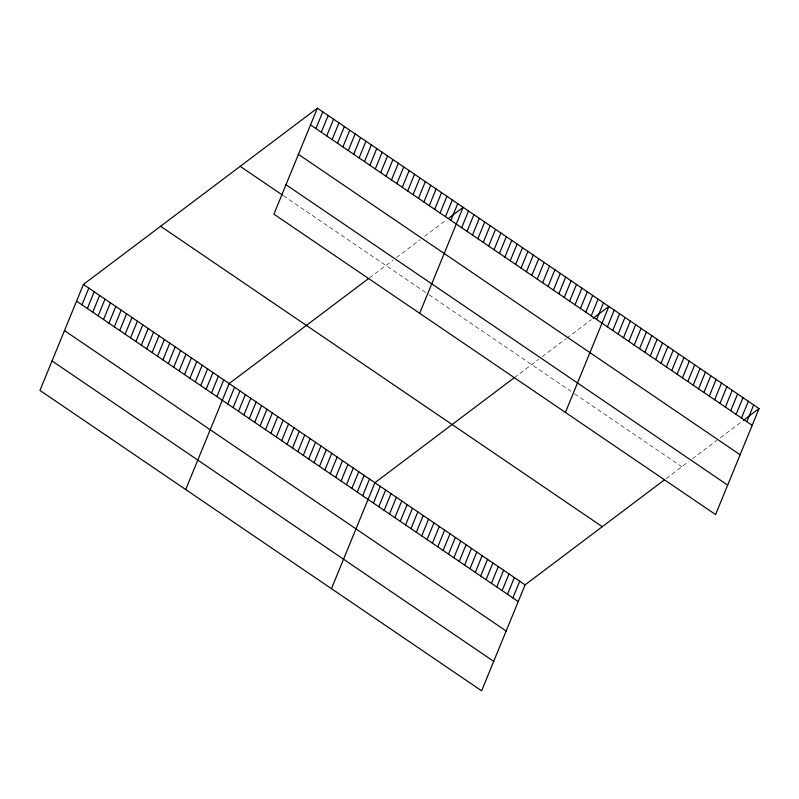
<?xml version="1.0" encoding="UTF-8"?>
<svg xmlns="http://www.w3.org/2000/svg" width="799" height="799" viewBox="0 0 799 799"><rect width="100%" height="100%" fill="white"/><g stroke="black" fill="none" stroke-linecap="round" stroke-linejoin="round"><path stroke-width="0.6" stroke-dasharray="4 3" d="M369.488 277.852L392.938 260.194M396.444 257.548L420.134 239.7M424.519 236.394L445.582 220.534M514.376 377.647L538.696 359.33M542.201 356.684L565.892 338.836M566.771 338.177L591.33 319.67M666.276 478.481L688.858 461.472M692.373 458.826L716.933 440.319M720.448 437.672L741.502 421.812M283.355 195.715L428.204 294.242M429.103 294.851L571.005 391.37M574.581 393.797L681.847 466.756"/><path stroke-width="1.2" d="M317.373 108.185L273.907 214.152L715.584 514.566L759.05 408.589L317.373 108.185L83.416 284.434L39.95 390.411L481.627 690.815L525.093 584.848L664.548 479.78M81.957 304.818L88.809 288.109M87.351 308.494L94.212 291.775M92.754 312.159L99.605 295.45M98.147 315.835L105.009 299.116M103.55 319.51L110.402 302.791M108.944 323.176L115.805 306.466M114.347 326.851L121.198 310.132M119.74 330.516L126.602 313.807M125.143 334.192L131.995 317.483M130.537 337.867L137.398 321.148M135.94 341.533L142.791 324.823M141.333 345.208L148.195 328.489M146.736 348.883L153.588 332.164M152.13 352.549L158.991 335.84M157.533 356.224L164.384 339.505M162.926 359.9L169.787 343.18M168.329 363.565L175.181 346.856M173.723 367.24L180.584 350.521M179.126 370.906L185.977 354.197M184.519 374.581L191.38 357.872M189.922 378.257L196.774 361.538M195.316 381.922L202.177 365.213M200.719 385.597L207.57 368.878M206.112 389.273L212.973 372.554M315.915 128.569L322.776 111.85M211.515 392.938L218.367 376.229M321.318 132.234L328.169 115.525M216.919 396.614L223.77 379.895M326.711 135.91L333.573 119.191M185.708 489.547L229.163 383.57L368.629 278.511M332.114 139.585L338.966 122.866M227.715 403.954L234.566 387.245M337.508 143.251L344.369 126.542M233.108 407.63L239.96 390.911M342.911 146.926L349.762 130.207M238.511 411.295L245.363 394.586M348.304 150.592L355.165 133.882M243.905 414.971L250.756 398.252M353.707 154.267L360.559 137.558M249.308 418.646L256.159 401.927M359.101 157.942L365.962 141.223M254.701 422.311L261.553 405.602M364.504 161.608L371.355 144.899M260.104 425.987L266.956 409.268M369.897 165.283L376.758 148.564M265.498 429.652L272.349 412.943M375.3 168.959L382.152 152.239M270.901 433.328L277.752 416.619M380.694 172.624L387.555 155.915M276.294 437.003L283.146 420.284M386.097 176.299L392.948 159.58M281.697 440.668L288.549 423.959M391.49 179.975L398.351 163.256M287.091 444.344L293.942 427.625M396.893 183.64L403.745 166.931M292.494 448.019L299.345 431.3M402.287 187.316L409.148 170.596M297.887 451.685L304.739 434.976M407.69 190.981L414.541 174.272M303.29 455.36L310.142 438.641M413.083 194.656L419.944 177.947M308.684 459.026L315.535 442.316M418.486 198.332L425.338 181.613M314.087 462.701L320.938 445.992M423.879 201.997L430.741 185.288M319.48 466.376L326.332 449.657M429.283 205.673L436.134 188.954M324.883 470.042L331.735 453.333M434.676 209.348L441.537 192.629M330.277 473.717L337.128 457.008M440.079 213.013L446.931 196.304M335.68 477.393L342.531 460.673M445.472 216.689L452.334 199.97M341.073 481.058L347.925 464.349M450.876 220.354L457.727 203.645M346.476 484.733L353.328 468.014M419.665 313.288L463.13 207.321L449.088 217.887M351.87 488.409L358.721 471.69M461.672 227.705L468.524 210.986M357.273 492.074L364.124 475.365M467.065 231.37L473.927 214.661M362.666 495.75L369.518 479.03M472.469 235.046L479.32 218.327M331.455 588.683L374.921 482.706L514.376 377.647M477.862 238.721L484.723 222.002M373.433 503.07L380.284 486.351M483.265 242.387L490.117 225.678M378.796 506.716L385.647 489.997M488.658 246.062L495.52 229.343M384.159 510.361L391.011 493.652M494.062 249.727L500.913 233.018M389.522 514.007L396.374 497.298M499.455 253.403L506.316 236.694M394.886 517.662L401.737 500.943M504.858 257.078L511.71 240.359M400.249 521.308L407.1 504.588M510.251 260.744L517.113 244.035M405.612 524.953L412.464 508.244M515.655 264.419L522.506 247.7M410.976 528.598L417.827 511.889M521.048 268.094L527.909 251.375M416.339 532.254L423.19 515.535M526.451 271.76L533.303 255.051M421.702 535.899L428.554 519.18M531.844 275.435L538.706 258.716M427.066 539.545L433.917 522.836M537.248 279.101L544.099 262.392M432.429 543.19L439.28 526.481M542.641 282.776L549.502 266.067M437.782 546.846L444.644 530.127M548.044 286.451L554.896 269.732M443.145 550.491L450.007 533.772M553.437 290.117L560.299 273.408M448.509 554.136L455.37 537.427M558.841 293.792L565.692 277.083M453.872 557.782L460.733 541.073M564.234 297.468L571.095 280.749M459.235 561.437L466.097 544.718M569.637 301.133L576.488 284.424M464.599 565.083L471.46 548.364M575.03 304.809L581.892 288.089M469.962 568.728L476.823 552.019M580.434 308.484L587.285 291.765M475.325 572.374L482.187 555.665M585.827 312.149L592.688 295.44M480.688 576.019L487.55 559.31M591.23 315.825L598.081 299.106M486.052 579.674L492.913 562.955M596.623 319.49L603.485 302.781M491.415 583.32L498.276 566.601M565.412 412.424L608.878 306.456L593.088 318.352M496.778 586.965L503.64 570.256M607.39 326.811L614.241 310.102M502.142 590.611L509.003 573.902M612.753 330.466L619.605 313.747M507.505 594.266L514.366 577.547M618.116 334.112L624.968 317.393M512.868 597.912L519.73 581.193M623.48 337.757L630.331 321.048M628.843 341.403L635.694 324.694M634.206 345.048L641.058 328.339M639.57 348.704L646.421 331.984M644.933 352.349L651.784 335.63M650.296 355.994L657.148 339.285M655.659 359.64L662.511 342.931M661.023 363.295L667.874 346.576M666.386 366.941L673.237 350.222M671.749 370.586L678.601 353.877M677.113 374.232L683.964 357.523M682.476 377.887L689.327 361.168M687.839 381.532L694.691 364.813M693.202 385.178L700.054 368.469M698.566 388.823L705.417 372.114M703.929 392.479L710.78 375.76M709.292 396.124L716.144 379.405M714.656 399.77L721.507 383.061M720.019 403.415L726.87 386.706M725.382 407.071L732.234 390.351M730.745 410.716L737.597 393.997M736.109 414.361L742.96 397.652M741.472 418.007L748.323 401.298M746.835 421.662L753.687 404.943M743.26 420.494L759.05 408.589M310.521 124.894L752.199 425.308M298.436 154.347L740.114 454.761M285.992 184.699L727.669 485.113M240.169 166.342L282.456 195.106M160.619 226.267L602.296 526.681M83.416 284.434L525.093 584.848M76.554 301.143L518.231 601.557M64.479 330.606L506.157 631.01M52.035 360.948L493.712 661.362"/></g></svg>
